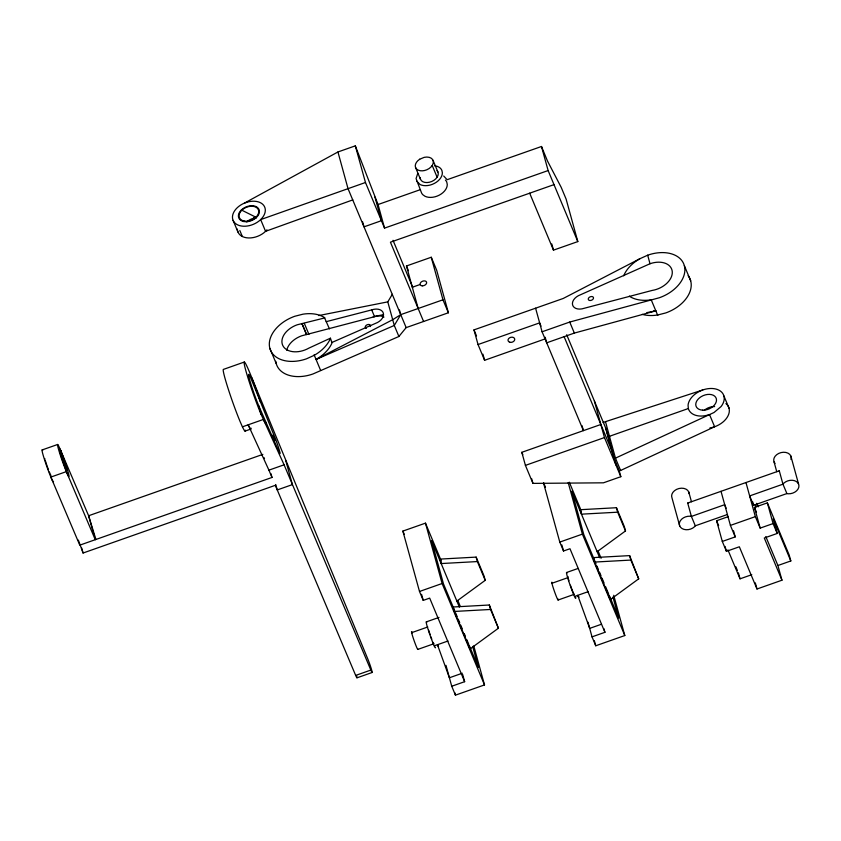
<?xml version="1.0" encoding="UTF-8"?>
<svg xmlns="http://www.w3.org/2000/svg" width="841" height="841" viewBox="0 0 841 841"><rect width="100%" height="100%" fill="white"/><g stroke="black" fill="none" stroke-linecap="round" stroke-linejoin="round"><path stroke-width="1.26" d="M324.836 317.887L297.167 324.805A19.585 13.151 -22.7 0 0 282.849 345.63A19.585 13.151 -22.7 0 0 308.826 348.153L330.429 338.187L330.271 338.776A32.715 21.961 -22.7 0 1 314.303 355.27L306.534 358.802A32.715 21.961 -22.7 0 1 269.866 348.374A32.715 21.961 -22.7 0 1 294.813 316.258L302.981 314.177A32.715 21.961 -22.7 0 1 324.416 317.509L329.43 328.863M330.429 338.187L332.016 342.949A32.715 21.961 -22.7 0 1 316.048 359.443L394.282 325.456L400.736 314.639L442.965 299.795L431.254 257.251L406.466 265.977L418.166 308.521M623.77 275.806L623.927 275.217A32.715 21.961 -22.7 0 1 639.896 258.723L647.675 255.191A32.715 21.961 -22.7 0 1 684.332 265.63L690.682 280.82M417.746 173.425L416.074 178.597L421.467 192.705A13.719 9.209 -22.7 0 0 422.823 194.723L424.947 196.237A13.719 9.209 -22.7 0 0 439.317 195.123A13.719 9.209 -22.7 0 0 447.265 184.473L446.771 182.098A13.719 9.209 -22.7 0 0 445.415 180.079M275.785 361.294A32.715 21.961 -22.7 0 0 312.884 374.003L398.897 336.484L394.282 325.456L387.785 301.866L392.316 294.297M398.897 336.484L406.161 327.612L448.39 312.768L436.679 270.224L431.254 257.251M727.391 514.513L695.307 525.804L694.498 526.771A8.915 6.581 -15.4 0 1 679.696 525.919L671.991 497.914A8.915 6.581 -15.4 0 1 678.95 488.526A8.915 6.581 -15.4 0 1 689.147 493.678M778.755 471.423L779.281 470.813L782.96 484.185L786.892 493.562L788.196 493.783A8.915 6.581 -15.4 0 0 798.572 484.069L790.866 456.064M456.863 601.073L485.225 580.332L483.995 575.875L476.143 557.11L439.938 559.097L441.168 563.554L477.373 561.567L485.225 580.332M597.142 551.696L625.504 530.944L624.285 526.487L616.432 507.722L580.227 509.709L581.457 514.166L617.662 512.19L625.504 530.944M470.045 648.968L498.408 628.227L489.336 605.005L453.131 606.992L454.361 611.449L470.045 648.968L469.131 645.625M610.335 599.58L638.697 578.839L629.625 555.617L593.42 557.604L594.65 562.061L610.335 599.58L609.105 595.123M244.426 203.112L248.673 201.756A17.146 11.511 -22.7 0 1 263.874 215.464A17.146 11.511 -22.7 0 1 236.447 224.221A17.146 11.511 -22.7 0 1 244.426 203.112L337.945 151.969L355.322 145.85L378.051 204.531L384.547 228.121L548.122 170.555L541.488 146.492L447.139 179.701L443.722 176.032M316.048 359.443L392.705 319.706L400.736 314.639L399.443 309.93M639.896 258.723L563.239 298.46L473.988 329.882L478.035 344.547L484.605 360.284L544.957 338.965M620.605 470.466L714.619 426.744L709.52 414.56A18.901 12.689 -22.7 0 1 688.337 408.537L609.452 436.3L615.507 458.282L620.605 470.466L619.239 470.949L620.826 476.7L603.439 482.818L532.952 483.386L525.415 465.378L521.819 452.311L600.852 424.495L594.366 400.894M650.019 263.738L580.511 294.76A10.397 6.98 -22.7 0 0 572.584 304.957A10.397 6.98 -22.7 0 0 584.232 308.269L652.143 290.439A19.585 13.151 -22.7 0 0 672.264 271.696A19.585 13.151 -22.7 0 0 650.019 263.738L647.675 255.191M332.174 342.361L375.433 323.417A10.397 6.98 -22.7 0 0 383.359 313.209A10.397 6.98 -22.7 0 0 371.711 309.898L326.161 321.683M270.939 473.683L271.99 477.457L79.779 545.157L50.859 477.078L66.355 471.622L65.093 467.091M603.071 422.455L702.75 389.982M355.322 145.85L365.467 182.497L260.668 219.596L265.567 231.328L352.8 199.895M378.051 204.531L419.88 189.814M553.998 184.631L390.434 242.197L423.591 321.493M412.311 287.244L420.132 284.5M529.672 193.188L553.483 250.145L577.809 241.588L566.098 199.044L561.199 187.354L547.502 161.041L541.488 146.492M244.363 362.019L223.443 369.388A32.715 2.081 70.6 0 0 227.974 388.153A32.715 2.081 70.6 0 0 240.232 421.867L242.429 426.829A32.715 2.081 70.6 0 0 245.257 430.15M42.166 449.924L57.661 444.479M242.429 426.829L263.349 419.47A32.715 2.081 70.6 0 0 266.176 422.781L266.134 422.497M478.035 344.547L539.638 322.87L541.015 326.171M245.025 431.118L250.776 429.099M583.423 430.634L542.088 331.785L569.735 322.05L659.386 297.735A32.715 21.961 -22.7 0 0 684.332 265.63M653.499 311.149A32.715 21.961 -22.7 0 0 655.822 310.844L574.35 333.078L546.703 342.802L545.168 337.23M262.865 454.371L88.62 515.743L95.275 539.701L66.355 471.622M251.007 428.132A32.715 2.081 70.6 0 1 248.179 424.81L268.92 470.151L284.09 464.81L370.849 670.077A8.578 0.547 70.6 0 0 371.711 670.193A8.578 0.547 70.6 0 0 367.706 658.755L249.157 371.28A32.715 2.081 70.6 0 0 245.887 370.839A32.715 2.081 70.6 0 0 261.152 414.497L284.09 464.81M78.371 540.122L83.08 553.021L275.301 485.32L355.68 675.418A8.578 0.547 70.6 0 0 356.531 675.533M525.415 465.378L604.458 437.562L600.852 424.495M473.777 645.93L484.511 684.921L455.454 695.15L451.733 686.245L464.642 681.694L429.688 598.109L423.233 600.39L419.501 591.475L402.871 531.091L425.472 523.144L441.126 560.569M419.501 591.475L442.103 583.517L425.472 523.144M613.709 595.291L624.8 635.544L595.743 645.772L592.022 636.858L604.931 632.306L569.977 548.731L563.523 551.002L559.791 542.088L582.393 534.13L568.19 482.566M695.307 525.804L691.386 516.427L687.707 503.044L779.281 470.813M798.572 484.069A8.915 6.581 -15.4 0 0 783.78 483.218L782.96 484.185L749.657 495.917L753.578 505.294L786.892 493.562M426.313 621.877L439.002 617.41M566.603 572.49L578.135 568.432M765.794 536.558L777.904 565.509L781.951 580.216L757.005 589.005L739.344 546.787L726.435 551.339L722.303 541.446L716.595 520.737L728.338 516.605M767.37 502.865L773.079 523.575L760.169 528.116L754.461 507.407L767.37 502.865L789.163 554.965L790.813 560.958L777.904 565.509M411.638 632.663L427.775 626.987M551.927 583.276L568.064 577.599A9.451 0.599 70.6 0 1 568.011 576.516M722.303 541.446L735.213 536.905L730.409 525.404L755.355 516.626L745.967 482.534M417.798 649.41L433.935 643.733M558.077 600.032L574.224 594.345M426.744 622.403A13.719 0.873 70.6 0 0 427.68 628.059A13.719 0.873 70.6 0 0 433.283 643.733L434.219 645.856L448.011 641M567.023 573.015A13.719 0.873 70.6 0 0 567.959 578.682A13.719 0.873 70.6 0 0 573.573 594.345L574.508 596.479L588.301 591.622M355.68 675.418L370.849 670.077M356.931 677.846L372.111 672.506M790.813 560.958L773.163 518.75L777.21 533.457L764.301 538.009L781.951 580.216M462.308 673.221L449.399 677.772L437.446 644.721L438.15 646.088A13.719 0.873 70.6 0 0 438.571 646.613M601.42 624.253L589.688 628.385L577.735 595.333L578.429 596.711A13.719 0.873 70.6 0 0 578.976 596.879M727.928 549.888L740.038 578.829L751.77 574.697M619.239 470.949L614.14 458.755L714.009 412.51L721.105 406.529A18.901 12.689 -22.7 0 0 712.096 388.489A18.901 12.689 -22.7 0 0 688.064 405.141L688.337 408.537M286.739 350.255A19.585 13.151 -22.7 0 1 301.751 335.78L374.56 316.7A10.397 6.98 -22.7 0 1 383.959 317.099M318.781 315.564L387.785 301.866M373.225 316.7L383.454 314.671M646.876 312.621L655.822 310.844M594.65 562.061L630.855 560.074L638.697 578.839M454.361 611.449L490.566 609.462L498.408 628.227M434.629 165.845L435.638 165.919A13.719 9.209 -22.7 0 1 441.872 170.366L442.366 172.752A13.719 9.209 -22.7 0 1 434.408 183.401A13.719 9.209 -22.7 0 1 420.048 184.515L416.568 180.983M687.707 503.044L688.537 503.181M241.356 209.966L256.431 217.483M629.362 296.106L629.783 296.495A32.715 21.961 -22.7 0 0 651.218 299.817L657.767 315.48M574.508 596.479L575.202 597.846A13.719 0.873 70.6 0 0 575.538 596.805M434.219 645.856L434.913 647.234A13.719 0.873 70.6 0 0 435.459 647.402M258.744 405.825L278.466 450.681A10.397 0.662 70.6 0 0 279.506 450.818A10.397 0.662 70.6 0 0 274.66 436.952L251.564 379.953A19.585 1.24 70.6 0 0 249.609 379.69A19.585 1.24 70.6 0 0 258.744 405.825L261.152 414.497M61.404 453.793L60.142 449.262L88.62 515.743L95.927 539.47M566.687 334.739L605.825 428.321L615.917 464.978M612.322 451.911L564.122 336.684M268.92 470.151L271.99 477.457M723.933 396.006L729.031 408.19M773.079 523.575L777.21 533.457M756.742 503.317L758.214 506.839M755.165 504.526L756.122 506.818L755.512 504.589M754.461 507.407L756.49 512.253M755.355 516.626L760.169 528.116M726.172 508.216L724.7 504.695L691.386 516.427L690.083 516.206A8.915 6.581 -15.4 0 0 679.696 525.919M716.595 520.737L718.624 525.583M735.854 566.781L737.368 570.419M548.122 170.555L577.809 241.588M569.735 322.05L574.35 333.078M605.615 422.087L609.452 436.3M609.326 435.817L609.651 436.763M604.458 437.562L620.826 476.7M569.294 482.208L580.91 509.972M598.077 551.013L601.105 558.266M580.227 509.709L581.236 512.127M599.686 557.751L571.827 491.144L583.791 534.571L595.954 563.659M433.031 160.295L437.93 172.016M432.221 165.498L437.12 177.23M596.963 566.077L598.477 569.704M599.496 572.132L601.01 575.759M602.019 578.177L604.048 583.023M605.562 586.65L608.6 593.914M609.62 596.343L618.745 618.156L612.931 597.057M582.393 534.13L624.8 635.544M415.601 167.601L420.5 179.333M543.633 482.829L545.494 487.286M473.988 329.882L476.521 335.927M521.819 452.311L522.829 454.708M442.965 299.795L448.39 312.768M406.466 265.977L408.432 270.686M393.02 240.305L412.668 287.286M384.547 228.121L365.467 182.497M406.161 327.612L348.016 188.636L337.945 151.969M371.711 309.898L374.56 316.7M457.788 600.4L460.311 606.435M439.938 559.097L440.947 561.515M459.396 607.139L431.538 540.521L443.501 583.959L454.645 610.619M455.664 613.036L457.178 616.674M458.187 619.092L459.712 622.718M460.721 625.147L462.245 628.774M464.264 633.62L465.283 636.038M466.797 639.665L468.826 644.511M469.331 645.72L478.455 667.544L472.642 646.445M442.103 583.517L484.511 684.921M402.871 531.091L404.269 534.434M304.337 323.417L308.931 334.392M302.056 323.554L306.639 334.529M301.887 323.596L306.471 334.571M314.103 354.807L320.652 370.471M239.822 230.508L242.334 236.5M233.083 220.353L237.982 232.084M269.866 348.374L276.226 363.575M60.142 449.262L66.618 467.112M260.405 401.882L260.184 401.178A32.715 2.081 70.6 0 0 251.753 377.725M44.731 458.503L44.899 459.112M285.761 460.637L292.416 484.605L277.236 489.946L275.732 484.511M81.672 547.975L83.08 553.021M774.077 461.972L776.758 471.727M752.569 501.646L753.578 505.294M755.313 582.876L757.005 589.005M733.541 530.808L735.213 536.905M721.021 491.323L730.409 525.404M738.387 572.837L740.038 578.829M725.079 546.429L726.435 551.339M688.779 492.006L691.46 501.751M605.625 427.859L614.14 458.755M551.78 243.932L553.483 250.145M616.432 507.722L617.662 512.19M629.625 555.617L630.855 560.074M582.067 425.725L583.086 429.404M535.591 308.195L542.088 331.785M603.933 628.679L604.931 632.306M594.356 640.737L595.743 645.772M587.975 622.182L592.022 636.858M561.851 544.947L563.523 551.002M543.507 482.965L559.791 542.088M482.923 354.166L484.605 360.284M476.143 557.11L477.373 561.567M489.336 605.005L490.566 609.462M462.645 674.429L464.642 681.694M454.76 692.637L455.454 695.15M445.982 665.357L451.733 686.245M421.562 594.335L423.233 600.39M531.638 478.634L532.952 483.386M374.949 197.099L381.436 220.699L363.995 226.839L362.629 221.866M775.024 463.454A8.915 6.581 -15.4 0 1 781.037 452.595A8.915 6.581 -15.4 0 1 791.013 459.512M725.93 403.585A18.901 12.689 -22.7 0 1 727.045 417.556A18.901 12.689 -22.7 0 1 709.899 427.953M704.464 410.156A10.828 7.264 -22.7 0 1 714.65 406.571M53.456 481.367A16.925 1.072 70.6 0 1 46.56 465.746A16.925 1.072 70.6 0 1 42.67 450.513M688.117 275.69A32.715 21.961 -22.7 0 1 665.746 312.936L657.567 315.018A32.715 21.961 -22.7 0 1 642.251 314.366M264.505 458.608A10.397 0.662 70.6 0 1 263.99 457.599M51.028 475.428A10.145 0.641 70.6 0 1 50.649 474.86M50.082 473.683A10.145 0.641 70.6 0 1 49.356 471.98M48.515 469.856A10.145 0.641 70.6 0 1 47.033 465.798M46.749 464.968A10.145 0.641 70.6 0 1 45.246 460.332M437.005 170.628A9.451 6.35 -22.7 0 1 431.675 181.519A9.451 6.35 -22.7 0 1 420.164 177.693M246.739 221.929A10.292 6.907 -22.7 0 1 256.221 217.945M266.965 229.835A17.146 11.511 -22.7 0 1 248.726 237.961A17.146 11.511 -22.7 0 1 237.362 229.109M253.656 217.798A10.975 7.369 -22.7 0 1 255.485 217.504M366.413 328.358A2.744 1.84 -22.7 0 1 365.604 326.014A2.744 1.84 -22.7 0 1 368.978 324.479A2.744 1.84 -22.7 0 1 370.376 326.56M417.872 649.168A9.451 0.599 70.6 0 1 413.572 639.107A9.451 0.599 70.6 0 1 412.353 632.895M433.641 643.365A9.451 0.599 70.6 0 1 433.168 642.419M431.759 639.076A9.451 0.599 70.6 0 1 430.939 636.91M430.119 634.587A9.451 0.599 70.6 0 1 428.658 630.161M558.025 598.95A9.451 0.599 70.6 0 1 554.671 592.053A9.451 0.599 70.6 0 1 552.159 582.561M573.93 593.988A9.451 0.599 70.6 0 1 570.398 585.21M568.947 580.774A9.451 0.599 70.6 0 1 568.411 578.965M273.094 435.133L274.902 440.306L273.094 435.133M419.68 159.243L417.83 160.715A9.451 6.35 -22.7 0 0 415.99 168.337A9.451 6.35 -22.7 0 0 424.432 170.544L426.776 169.798A9.451 6.35 -22.7 0 0 433.273 161.094A9.451 6.35 -22.7 0 0 424.19 157.351L419.68 159.243M61.645 454.361L60.92 452.658A10.145 0.641 70.6 0 0 60.226 453.047L60.741 454.876A10.145 0.641 70.6 0 0 64.852 466.524L65.577 468.227A10.145 0.641 70.6 0 0 66.271 467.838L65.756 466.009A10.145 0.641 70.6 0 0 61.645 454.361M67.08 468.563L65.85 464.726A16.925 1.072 70.6 0 0 57.545 444.689A16.925 1.072 70.6 0 0 65.472 469.478A16.925 1.072 70.6 0 0 67.08 468.563M702.719 410.156A10.828 7.264 -22.7 0 0 716.322 398.676A10.828 7.264 -22.7 0 0 699.365 397.961A10.828 7.264 -22.7 0 0 702.719 410.156M590.025 300.51A2.744 1.84 -22.7 0 0 593.473 297.609A2.744 1.84 -22.7 0 0 589.173 297.42A2.744 1.84 -22.7 0 0 590.025 300.51M509.783 342.234A3.427 2.534 -15.4 0 0 514.745 339.291A3.427 2.534 -15.4 0 0 509.583 337.809A3.427 2.534 -15.4 0 0 509.783 342.234M244.079 221.036A10.292 6.907 -22.7 0 0 258.755 211.533A10.292 6.907 -22.7 0 0 243.848 208.61A10.292 6.907 -22.7 0 0 244.079 221.036M422.277 285.856A3.427 2.302 -22.7 0 0 426.587 282.229A3.427 2.302 -22.7 0 0 421.215 281.998A3.427 2.302 -22.7 0 0 422.277 285.856M243.753 221.53A10.975 7.369 -22.7 0 0 259.406 211.385A10.975 7.369 -22.7 0 0 243.512 208.263A10.975 7.369 -22.7 0 0 243.753 221.53"/></g></svg>
